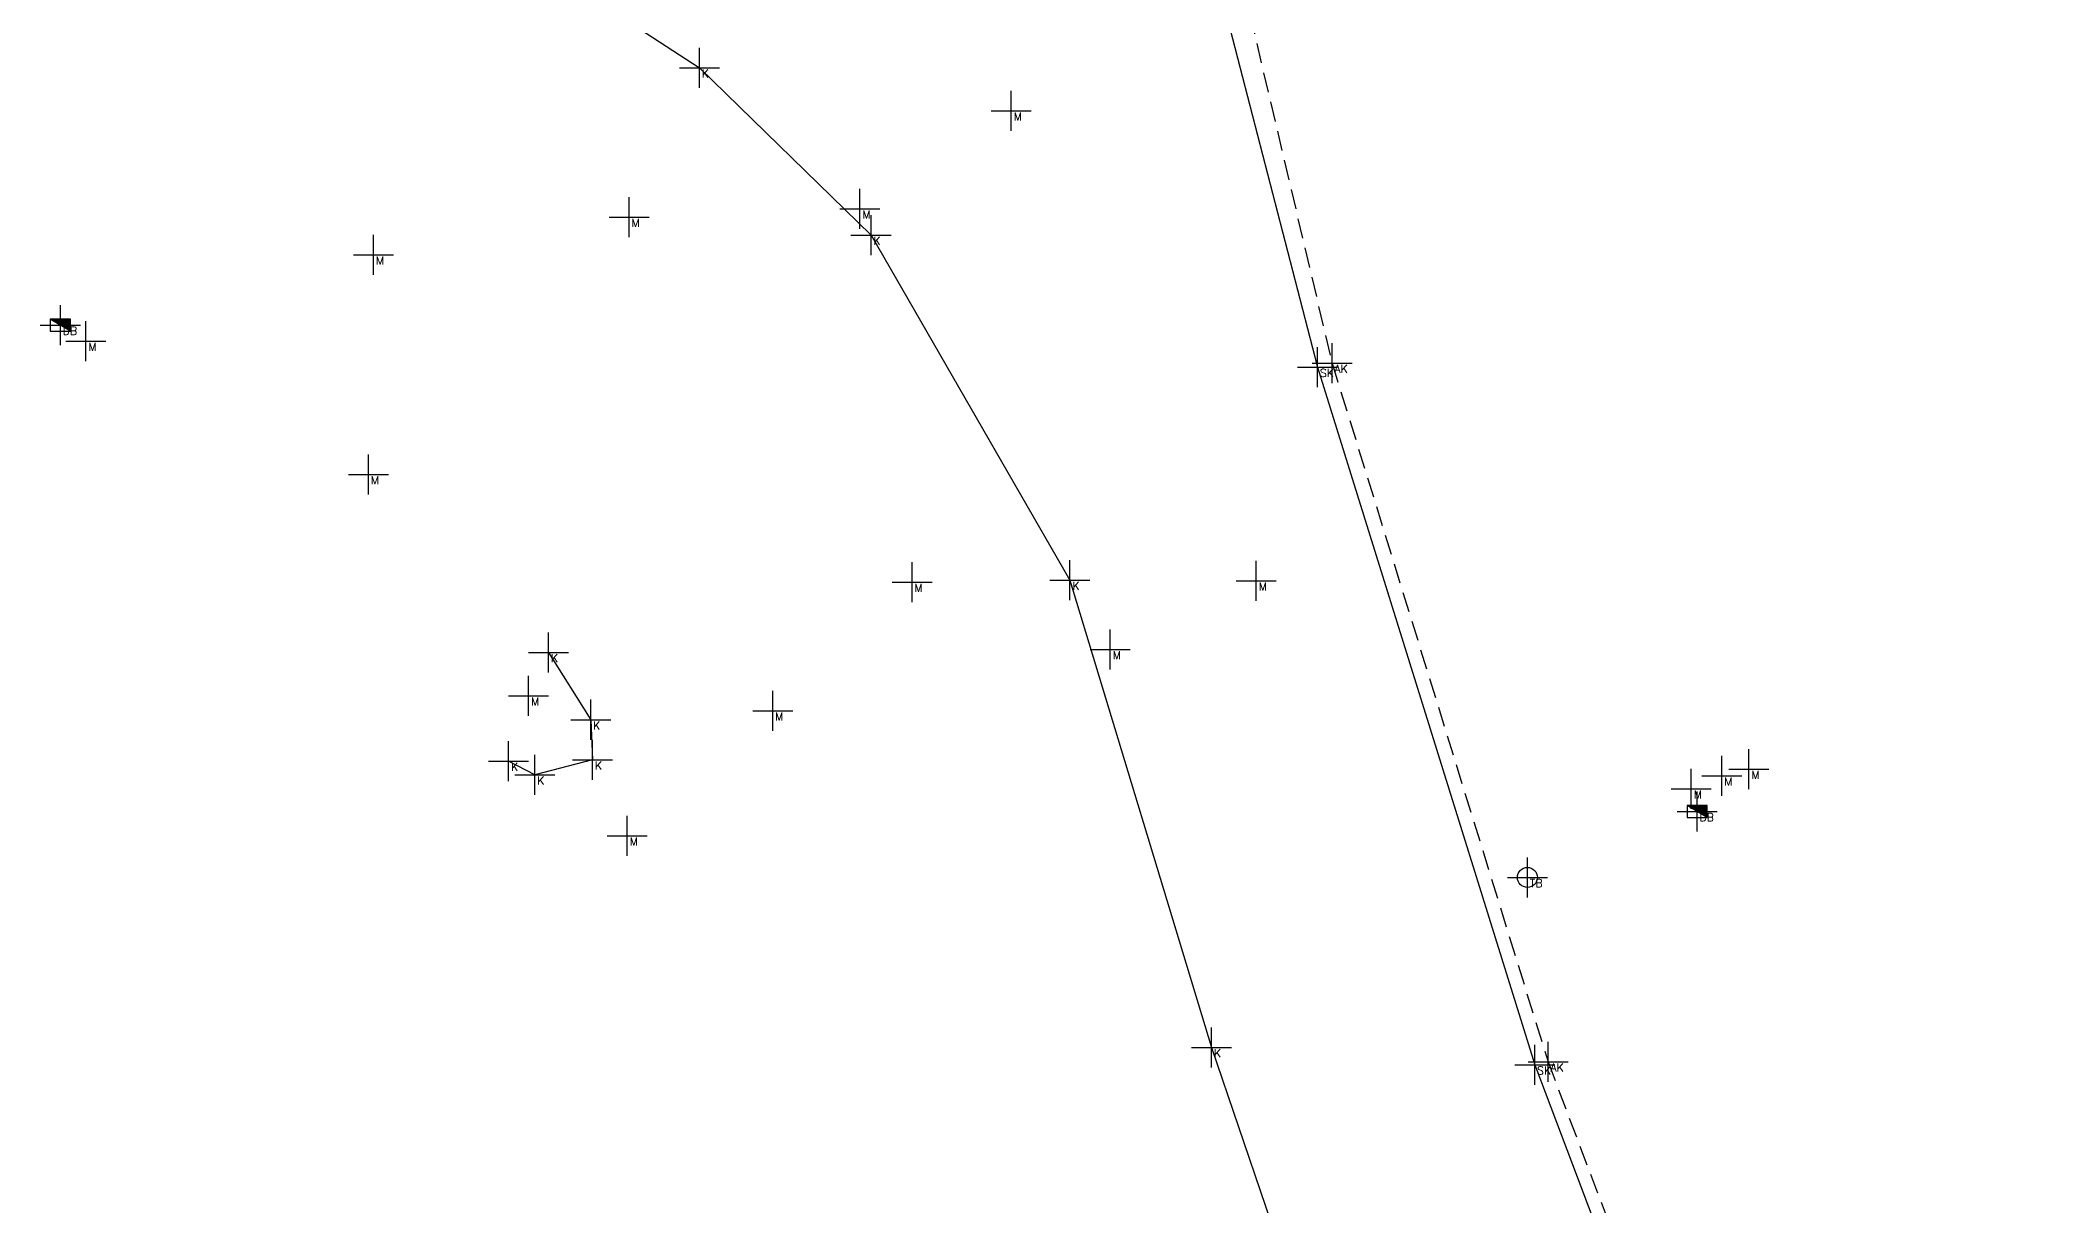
# Model space of a CAD drawing. Header units: metres. Extents: x 113488 to 113987, y 6281306 to 6282136.
# Drawn here: x 113766.3 to 113816.7, y 6281927.4 to 6281956.5 of the extents above; entities that cross this region are included whole.
import ezdxf
from ezdxf.enums import TextEntityAlignment as Align

# ---------------------------------------------------------------- set-up
doc = ezdxf.new("R2010")
doc.units = ezdxf.units.M
doc.header["$PDMODE"] = 2
doc.header["$PDSIZE"] = 0.5
doc.linetypes.add('DASHED', pattern=[0.75, 0.5, -0.25])
for name, color, linetype in [('M-2VA', 7, 'Continuous'), ('M-3YTOR', 7, 'Continuous'), ('M-BEF-BRUNNAR-INMÄTT', 7, 'Continuous'), ('M-BEF-SLÄNT', 4, 'Continuous'), ('M-BEF-VÄGKANT', 6, 'DASHED'), ('M-BEF-VÄGKANTSTÖD', 1, 'Continuous'), ('M-BRUNNAR', 3, 'Continuous'), ('M-BRUNNSLOCK', 1, 'Continuous'), ('pntdesc', 1, 'Continuous')]:
    doc.layers.add(name, color=color, linetype=linetype)
doc.styles.get("Standard").update_dxf_attribs({"font": 'simplex8.shx'})

# ---------------------------------------------------------------- blocks, each defined once
blk = doc.blocks.new('meas')
at = {"color": 0}
blk.add_point((0, 0), dxfattribs=at)
at = {"layer": 'pntdesc'}
blk.add_attdef('PNTDESC', text='', height=1, dxfattribs=at).set_placement((0.3, -0.21), align=Align.TOP_LEFT)
blk = doc.blocks.new('BEF-DB')
blk.add_hatch(color=256).paths.add_polyline_path([(-0.25, 0.15), (0.25, -0.15), (0.25, 0.15)])
blk.add_line((0.25, -0.15), (-0.25, 0.15))
at = {"flags": 128}
blk.add_lwpolyline([(-0.25, 0.15), (-0.25, -0.15), (0.25, -0.15), (0.25, 0.15)], close=True, dxfattribs=at)
blk = doc.blocks.new('TB')
at = {"layer": 'M-BRUNNAR', "ltscale": 0.1}
blk.add_circle((0, 0), 0.25, dxfattribs=at)
at = {"layer": 'M-BRUNNSLOCK', "ltscale": 0.1}
blk.add_circle((0, 0), 0.25, dxfattribs=at)

msp = doc.modelspace()

# ---------------------------------------------------------------- linework, layer by layer
at = {"layer": 'M-BEF-SLÄNT'}
msp.add_polyline3d([(113777.587, 6281984.929, 8.32), (113782.606, 6281984.057, 8.425), (113788.523, 6281980.573, 8.515), (113791.589, 6281975.817, 8.679), (113793.189, 6281969.113, 8.556), (113794.888, 6281961.4, 8.665), (113798.264, 6281948.342, 8.653), (113803.693, 6281930.91, 8.645), (113807.436, 6281921.011, 8.613), (113811.511, 6281911.38, 8.565), (113816.353, 6281901.764, 8.501), (113816.327, 6281901.786, 8.506)], dxfattribs=at)
at = {"layer": 'M-BEF-VÄGKANT'}
msp.add_polyline3d([(113792.168, 6281975.805, 8.597), (113795.712, 6281960.815, 8.641), (113798.628, 6281948.447, 8.677), (113804.025, 6281930.981, 8.621), (113807.756, 6281921.123, 8.597), (113811.971, 6281911.542, 8.566), (113816.736, 6281901.892, 8.509)], dxfattribs=at)
at = {"layer": 'M-BEF-VÄGKANTSTÖD'}
for points in [[(113779.49, 6281957.997, 7.296), (113782.818, 6281955.823, 7.34), (113787.107, 6281951.645, 7.371), (113792.079, 6281943.024, 7.421), (113795.614, 6281931.341, 7.443), (113798.993, 6281921.43, 7.497), (113802.975, 6281911.601, 7.565), (113807.57, 6281901.746, 7.637)], [(113779.049, 6281941.216, 7.276), (113780.102, 6281939.535, 7.28), (113780.147, 6281938.533, 7.278), (113778.706, 6281938.156, 7.277), (113778.051, 6281938.497, 7.332)]]:
    msp.add_polyline3d(points, dxfattribs=at)

# ---------------------------------------------------------------- block references
at = {"layer": 'M-2VA', "color": 150}
ref = msp.add_blockref('meas', (113766.849, 6281949.394, 7.124), dxfattribs=dict(at, xscale=0.2, yscale=0.2, zscale=0.2))
ref.add_attrib('PNTDESC', 'DB', dxfattribs={"layer": 'pntdesc', "height": 0.2}).set_placement((113766.909, 6281949.352, 7.124), align=Align.TOP_LEFT)
ref = msp.add_blockref('meas', (113807.752, 6281937.237, 8.412), dxfattribs=dict(at, xscale=0.2, yscale=0.2, zscale=0.2))
ref.add_attrib('PNTDESC', 'DB', dxfattribs={"layer": 'pntdesc', "height": 0.2}).set_placement((113807.812, 6281937.195, 8.412), align=Align.TOP_LEFT)
at = {"layer": 'M-2VA', "color": 50}
ref = msp.add_blockref('meas', (113803.51, 6281935.592, 8.622), dxfattribs=dict(at, xscale=0.2, yscale=0.2, zscale=0.2))
ref.add_attrib('PNTDESC', 'TB', dxfattribs={"layer": 'pntdesc', "height": 0.2}).set_placement((113803.57, 6281935.55, 8.622), align=Align.TOP_LEFT)
at = {"layer": 'M-3YTOR', "color": 130}
ref = msp.add_blockref('meas', (113782.818, 6281955.823, 7.34), dxfattribs=dict(at, xscale=0.2, yscale=0.2, zscale=0.2))
ref.add_attrib('PNTDESC', 'K', dxfattribs={"layer": 'pntdesc', "height": 0.2}).set_placement((113782.878, 6281955.781, 7.34), align=Align.TOP_LEFT)
at = {"layer": 'M-3YTOR', "color": 90}
ref = msp.add_blockref('meas', (113790.612, 6281954.753, 7.51), dxfattribs=dict(at, xscale=0.2, yscale=0.2, zscale=0.2))
ref.add_attrib('PNTDESC', 'M', dxfattribs={"layer": 'pntdesc', "height": 0.2}).set_placement((113790.672, 6281954.711, 7.51), align=Align.TOP_LEFT)
ref = msp.add_blockref('meas', (113781.062, 6281952.094, 7.313), dxfattribs=dict(at, xscale=0.2, yscale=0.2, zscale=0.2))
ref.add_attrib('PNTDESC', 'M', dxfattribs={"layer": 'pntdesc', "height": 0.2}).set_placement((113781.122, 6281952.052, 7.313), align=Align.TOP_LEFT)
ref = msp.add_blockref('meas', (113786.831, 6281952.304, 7.469), dxfattribs=dict(at, xscale=0.2, yscale=0.2, zscale=0.2))
ref.add_attrib('PNTDESC', 'M', dxfattribs={"layer": 'pntdesc', "height": 0.2}).set_placement((113786.891, 6281952.262, 7.469), align=Align.TOP_LEFT)
at = {"layer": 'M-3YTOR', "color": 130}
ref = msp.add_blockref('meas', (113787.107, 6281951.645, 7.371), dxfattribs=dict(at, xscale=0.2, yscale=0.2, zscale=0.2))
ref.add_attrib('PNTDESC', 'K', dxfattribs={"layer": 'pntdesc', "height": 0.2}).set_placement((113787.167, 6281951.603, 7.371), align=Align.TOP_LEFT)
at = {"layer": 'M-3YTOR', "color": 90}
ref = msp.add_blockref('meas', (113774.676, 6281951.152, 7.234), dxfattribs=dict(at, xscale=0.2, yscale=0.2, zscale=0.2))
ref.add_attrib('PNTDESC', 'M', dxfattribs={"layer": 'pntdesc', "height": 0.2}).set_placement((113774.736, 6281951.11, 7.234), align=Align.TOP_LEFT)
ref = msp.add_blockref('meas', (113767.49, 6281948.995, 7.138), dxfattribs=dict(at, xscale=0.2, yscale=0.2, zscale=0.2))
ref.add_attrib('PNTDESC', 'M', dxfattribs={"layer": 'pntdesc', "height": 0.2}).set_placement((113767.55, 6281948.953, 7.138), align=Align.TOP_LEFT)
at = {"layer": 'M-3YTOR', "color": 20}
ref = msp.add_blockref('meas', (113798.264, 6281948.342, 8.653), dxfattribs=dict(at, xscale=0.2, yscale=0.2, zscale=0.2))
ref.add_attrib('PNTDESC', 'SK', dxfattribs={"layer": 'pntdesc', "height": 0.2}).set_placement((113798.324, 6281948.3, 8.653), align=Align.TOP_LEFT)
at = {"layer": 'M-3YTOR', "color": 28}
ref = msp.add_blockref('meas', (113798.628, 6281948.447, 8.677), dxfattribs=dict(at, xscale=0.2, yscale=0.2, zscale=0.2))
ref.add_attrib('PNTDESC', 'AK', dxfattribs={"layer": 'pntdesc', "height": 0.2}).set_placement((113798.688, 6281948.405, 8.677), align=Align.TOP_LEFT)
at = {"layer": 'M-3YTOR', "color": 90}
ref = msp.add_blockref('meas', (113774.548, 6281945.661, 7.191), dxfattribs=dict(at, xscale=0.2, yscale=0.2, zscale=0.2))
ref.add_attrib('PNTDESC', 'M', dxfattribs={"layer": 'pntdesc', "height": 0.2}).set_placement((113774.608, 6281945.619, 7.191), align=Align.TOP_LEFT)
ref = msp.add_blockref('meas', (113788.133, 6281942.969, 7.354), dxfattribs=dict(at, xscale=0.2, yscale=0.2, zscale=0.2))
ref.add_attrib('PNTDESC', 'M', dxfattribs={"layer": 'pntdesc', "height": 0.2}).set_placement((113788.193, 6281942.927, 7.354), align=Align.TOP_LEFT)
at = {"layer": 'M-3YTOR', "color": 130}
ref = msp.add_blockref('meas', (113792.079, 6281943.024, 7.421), dxfattribs=dict(at, xscale=0.2, yscale=0.2, zscale=0.2))
ref.add_attrib('PNTDESC', 'K', dxfattribs={"layer": 'pntdesc', "height": 0.2}).set_placement((113792.139, 6281942.982, 7.421), align=Align.TOP_LEFT)
at = {"layer": 'M-3YTOR', "color": 90}
ref = msp.add_blockref('meas', (113796.734, 6281943.007, 7.763), dxfattribs=dict(at, xscale=0.2, yscale=0.2, zscale=0.2))
ref.add_attrib('PNTDESC', 'M', dxfattribs={"layer": 'pntdesc', "height": 0.2}).set_placement((113796.794, 6281942.965, 7.763), align=Align.TOP_LEFT)
ref = msp.add_blockref('meas', (113793.087, 6281941.291, 7.544), dxfattribs=dict(at, xscale=0.2, yscale=0.2, zscale=0.2))
ref.add_attrib('PNTDESC', 'M', dxfattribs={"layer": 'pntdesc', "height": 0.2}).set_placement((113793.147, 6281941.249, 7.544), align=Align.TOP_LEFT)
at = {"layer": 'M-3YTOR', "color": 130}
ref = msp.add_blockref('meas', (113779.049, 6281941.216, 7.276), dxfattribs=dict(at, xscale=0.2, yscale=0.2, zscale=0.2))
ref.add_attrib('PNTDESC', 'K', dxfattribs={"layer": 'pntdesc', "height": 0.2}).set_placement((113779.109, 6281941.174, 7.276), align=Align.TOP_LEFT)
at = {"layer": 'M-3YTOR', "color": 90}
ref = msp.add_blockref('meas', (113778.55, 6281940.128, 7.352), dxfattribs=dict(at, xscale=0.2, yscale=0.2, zscale=0.2))
ref.add_attrib('PNTDESC', 'M', dxfattribs={"layer": 'pntdesc', "height": 0.2}).set_placement((113778.61, 6281940.086, 7.352), align=Align.TOP_LEFT)
at = {"layer": 'M-3YTOR', "color": 130}
ref = msp.add_blockref('meas', (113780.102, 6281939.535, 7.28), dxfattribs=dict(at, xscale=0.2, yscale=0.2, zscale=0.2))
ref.add_attrib('PNTDESC', 'K', dxfattribs={"layer": 'pntdesc', "height": 0.2}).set_placement((113780.162, 6281939.493, 7.28), align=Align.TOP_LEFT)
at = {"layer": 'M-3YTOR', "color": 90}
ref = msp.add_blockref('meas', (113784.65, 6281939.756, 7.318), dxfattribs=dict(at, xscale=0.2, yscale=0.2, zscale=0.2))
ref.add_attrib('PNTDESC', 'M', dxfattribs={"layer": 'pntdesc', "height": 0.2}).set_placement((113784.71, 6281939.714, 7.318), align=Align.TOP_LEFT)
at = {"layer": 'M-3YTOR', "color": 130}
ref = msp.add_blockref('meas', (113778.051, 6281938.497, 7.332), dxfattribs=dict(at, xscale=0.2, yscale=0.2, zscale=0.2))
ref.add_attrib('PNTDESC', 'K', dxfattribs={"layer": 'pntdesc', "height": 0.2}).set_placement((113778.111, 6281938.455, 7.332), align=Align.TOP_LEFT)
ref = msp.add_blockref('meas', (113780.147, 6281938.533, 7.278), dxfattribs=dict(at, xscale=0.2, yscale=0.2, zscale=0.2))
ref.add_attrib('PNTDESC', 'K', dxfattribs={"layer": 'pntdesc', "height": 0.2}).set_placement((113780.207, 6281938.491, 7.278), align=Align.TOP_LEFT)
at = {"layer": 'M-3YTOR', "color": 90}
ref = msp.add_blockref('meas', (113809.045, 6281938.298, 8.375), dxfattribs=dict(at, xscale=0.2, yscale=0.2, zscale=0.2))
ref.add_attrib('PNTDESC', 'M', dxfattribs={"layer": 'pntdesc', "height": 0.2}).set_placement((113809.105, 6281938.256, 8.375), align=Align.TOP_LEFT)
at = {"layer": 'M-3YTOR', "color": 130}
ref = msp.add_blockref('meas', (113778.706, 6281938.156, 7.277), dxfattribs=dict(at, xscale=0.2, yscale=0.2, zscale=0.2))
ref.add_attrib('PNTDESC', 'K', dxfattribs={"layer": 'pntdesc', "height": 0.2}).set_placement((113778.766, 6281938.114, 7.277), align=Align.TOP_LEFT)
at = {"layer": 'M-3YTOR', "color": 90}
ref = msp.add_blockref('meas', (113807.606, 6281937.804, 8.444), dxfattribs=dict(at, xscale=0.2, yscale=0.2, zscale=0.2))
ref.add_attrib('PNTDESC', 'M', dxfattribs={"layer": 'pntdesc', "height": 0.2}).set_placement((113807.666, 6281937.762, 8.444), align=Align.TOP_LEFT)
ref = msp.add_blockref('meas', (113808.37, 6281938.135, 8.518), dxfattribs=dict(at, xscale=0.2, yscale=0.2, zscale=0.2))
ref.add_attrib('PNTDESC', 'M', dxfattribs={"layer": 'pntdesc', "height": 0.2}).set_placement((113808.43, 6281938.093, 8.518), align=Align.TOP_LEFT)
ref = msp.add_blockref('meas', (113781.016, 6281936.634, 7.308), dxfattribs=dict(at, xscale=0.2, yscale=0.2, zscale=0.2))
ref.add_attrib('PNTDESC', 'M', dxfattribs={"layer": 'pntdesc', "height": 0.2}).set_placement((113781.076, 6281936.592, 7.308), align=Align.TOP_LEFT)
at = {"layer": 'M-3YTOR', "color": 130}
ref = msp.add_blockref('meas', (113795.614, 6281931.341, 7.443), dxfattribs=dict(at, xscale=0.2, yscale=0.2, zscale=0.2))
ref.add_attrib('PNTDESC', 'K', dxfattribs={"layer": 'pntdesc', "height": 0.2}).set_placement((113795.674, 6281931.299, 7.443), align=Align.TOP_LEFT)
at = {"layer": 'M-3YTOR', "color": 20}
ref = msp.add_blockref('meas', (113803.693, 6281930.91, 8.645), dxfattribs=dict(at, xscale=0.2, yscale=0.2, zscale=0.2))
ref.add_attrib('PNTDESC', 'SK', dxfattribs={"layer": 'pntdesc', "height": 0.2}).set_placement((113803.753, 6281930.868, 8.645), align=Align.TOP_LEFT)
at = {"layer": 'M-3YTOR', "color": 28}
ref = msp.add_blockref('meas', (113804.025, 6281930.981, 8.621), dxfattribs=dict(at, xscale=0.2, yscale=0.2, zscale=0.2))
ref.add_attrib('PNTDESC', 'AK', dxfattribs={"layer": 'pntdesc', "height": 0.2}).set_placement((113804.085, 6281930.939, 8.621), align=Align.TOP_LEFT)
at = {"layer": 'M-BEF-BRUNNAR-INMÄTT'}
for name, p in [('BEF-DB', (113766.849, 6281949.394, 7.124)), ('BEF-DB', (113807.752, 6281937.237, 8.412)), ('TB', (113803.51, 6281935.592, 8.622))]:
    msp.add_blockref(name, p, dxfattribs=at)

doc.saveas('drawing.dxf')
